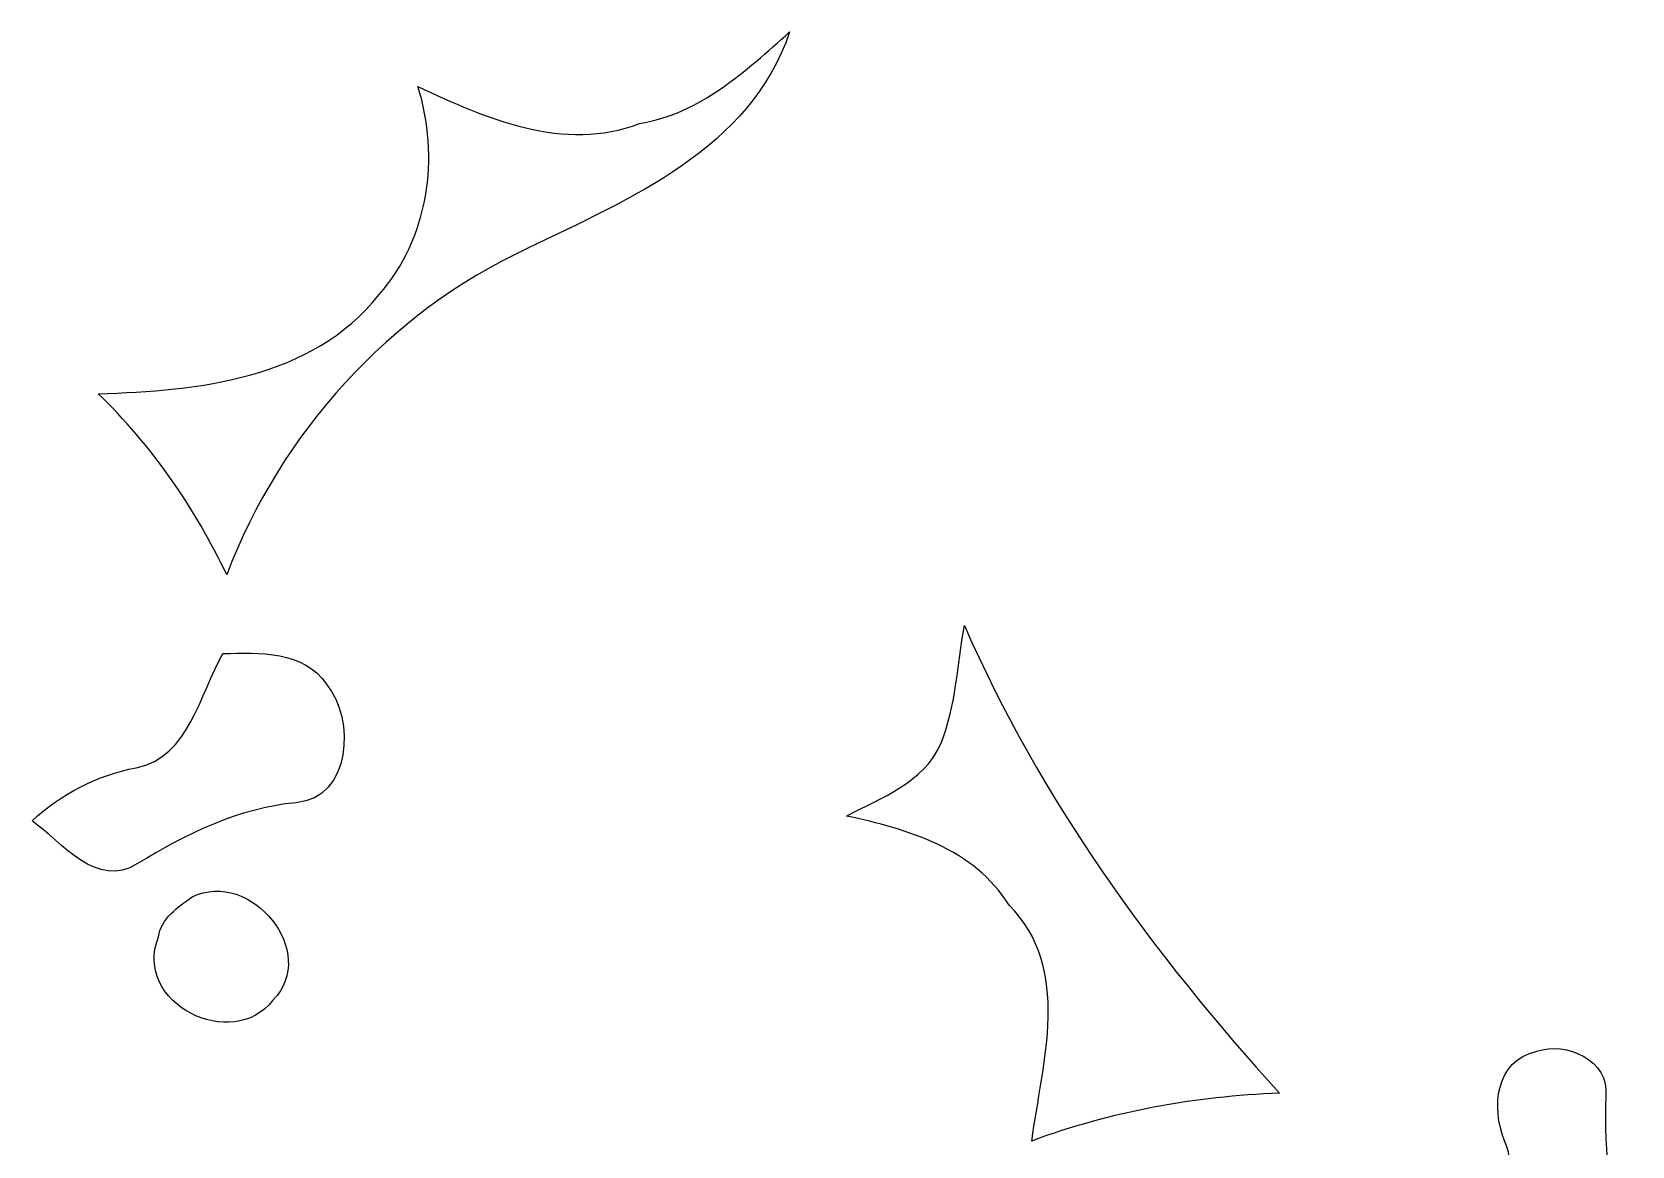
# Model space of a CAD drawing. Header units: centimetres. Extents: x -16 to 15.9, y -16 to 16.
# Drawn here: x 1.28 to 6.78, y 10.51 to 14.34 of the extents above; entities that cross this region are included whole.
import ezdxf

# ---------------------------------------------------------------- set-up
doc = ezdxf.new("R2010")
doc.units = ezdxf.units.CM
doc.header["$MEASUREMENT"] = 0
doc.layers.add('Camada 1', color=7, linetype='Continuous')

msp = doc.modelspace()

# ---------------------------------------------------------------- linework, layer by layer
at = {"layer": 'Camada 1', "color": 142}
for points, knots in [([(3.36797, 14.02539), (3.10903, 13.92555), (2.83916, 14.04267), (2.60667, 14.15239), (2.60667, 14.15239), (2.68287, 13.90967), (2.64372, 13.63027), (2.47227, 13.43695), (2.47227, 13.43695), (2.24331, 13.14697), (1.85138, 13.10746), (1.50883, 13.09723), (1.50883, 13.09723), (1.69298, 12.91907), (1.84044, 12.70635), (1.95016, 12.47528), (1.95016, 12.47528), (2.13501, 12.96282), (2.5079, 13.37557), (2.98238, 13.59606), (2.98238, 13.59606), (3.33269, 13.76539), (3.74897, 13.93825), (3.88303, 14.33971), (3.88303, 14.33971), (3.73168, 14.2053), (3.57681, 14.05961), (3.36797, 14.02539), (3.36797, 14.02539), (3.36797, 14.02539), (3.36797, 14.02539), (3.36797, 14.02539)], [0, 0, 0, 0, 0.1111111, 0.1111111, 0.1111111, 0.1111111, 0.2222222, 0.2222222, 0.2222222, 0.2222222, 0.3333333, 0.3333333, 0.3333333, 0.3333333, 0.4444444, 0.4444444, 0.4444444, 0.4444444, 0.5555556, 0.5555556, 0.5555556, 0.5555556, 0.6666667, 0.6666667, 0.6666667, 0.6666667, 0.7777778, 0.7777778, 0.7777778, 0.7777778, 1, 1, 1, 1]), ([(4.48345, 12.30101), (4.45911, 12.16519), (4.45452, 12.02337), (4.40196, 11.89426), (4.40196, 11.89426), (4.34375, 11.76161), (4.1977, 11.70975), (4.07882, 11.64661), (4.07882, 11.64661), (4.28731, 11.6018), (4.51803, 11.53477), (4.63691, 11.34004), (4.63691, 11.34004), (4.85422, 11.12344), (4.75121, 10.79853), (4.71452, 10.53042), (4.71452, 10.53042), (4.98722, 10.63166), (5.27473, 10.68352), (5.56577, 10.69481), (5.56577, 10.69481), (5.12904, 11.17388), (4.74416, 11.70517), (4.48345, 12.30101), (4.48345, 12.30101), (4.48345, 12.30101), (4.48345, 12.30101), (4.48345, 12.30101)], [0, 0, 0, 0, 0.125, 0.125, 0.125, 0.125, 0.25, 0.25, 0.25, 0.25, 0.375, 0.375, 0.375, 0.375, 0.5, 0.5, 0.5, 0.5, 0.625, 0.625, 0.625, 0.625, 0.75, 0.75, 0.75, 0.75, 1, 1, 1, 1]), ([(1.9371, 12.2047), (1.85667, 12.06747), (1.82351, 11.85051), (1.63901, 11.81241), (1.63901, 11.81241), (1.50354, 11.78666), (1.38183, 11.72281), (1.28129, 11.63038), (1.28129, 11.63038), (1.38395, 11.55665), (1.50389, 11.39331), (1.64359, 11.48327), (1.64359, 11.48327), (1.81151, 11.58557), (1.98896, 11.67342), (2.18828, 11.69247), (2.18828, 11.69247), (2.37843, 11.70869), (2.39148, 11.97892), (2.29306, 12.09922), (2.29306, 12.09922), (2.21368, 12.21564), (2.06128, 12.20823), (1.9371, 12.2047), (1.9371, 12.2047), (1.9371, 12.2047), (1.9371, 12.2047), (1.9371, 12.2047)], [0, 0, 0, 0, 0.125, 0.125, 0.125, 0.125, 0.25, 0.25, 0.25, 0.25, 0.375, 0.375, 0.375, 0.375, 0.5, 0.5, 0.5, 0.5, 0.625, 0.625, 0.625, 0.625, 0.75, 0.75, 0.75, 0.75, 1, 1, 1, 1]), ([(1.83092, 11.36862), (1.78329, 11.33475), (1.72332, 11.29383), (1.71556, 11.23139), (1.71556, 11.23139), (1.62489, 11.00314), (1.97132, 10.83239), (2.10891, 11.01478), (2.10891, 11.01478), (2.26907, 11.176), (2.03306, 11.4681), (1.83092, 11.36862), (1.83092, 11.36862), (1.83092, 11.36862), (1.83092, 11.36862), (1.83092, 11.36862)], [0, 0, 0, 0, 0.2, 0.2, 0.2, 0.2, 0.4, 0.4, 0.4, 0.4, 0.6, 0.6, 0.6, 0.6, 1, 1, 1, 1]), ([(6.44913, 10.83874), (6.30626, 10.80664), (6.29214, 10.64578), (6.33871, 10.53148), (6.33871, 10.53148), (6.41809, 10.34768), (6.229, 10.13919), (6.37399, 9.97267), (6.37399, 9.97267), (6.46994, 9.81146), (6.77616, 9.91623), (6.74441, 10.10497), (6.74441, 10.10497), (6.70207, 10.29617), (6.67949, 10.48949), (6.6862, 10.68529), (6.6862, 10.68529), (6.6989, 10.80699), (6.55073, 10.87402), (6.44913, 10.83874), (6.44913, 10.83874), (6.44913, 10.83874), (6.44913, 10.83874), (6.44913, 10.83874)], [0, 0, 0, 0, 0.1428571, 0.1428571, 0.1428571, 0.1428571, 0.2857143, 0.2857143, 0.2857143, 0.2857143, 0.4285714, 0.4285714, 0.4285714, 0.4285714, 0.5714286, 0.5714286, 0.5714286, 0.5714286, 0.7142857, 0.7142857, 0.7142857, 0.7142857, 1, 1, 1, 1])]:
    msp.add_open_spline(points, degree=3, knots=knots, dxfattribs=at)

doc.saveas('drawing.dxf')
